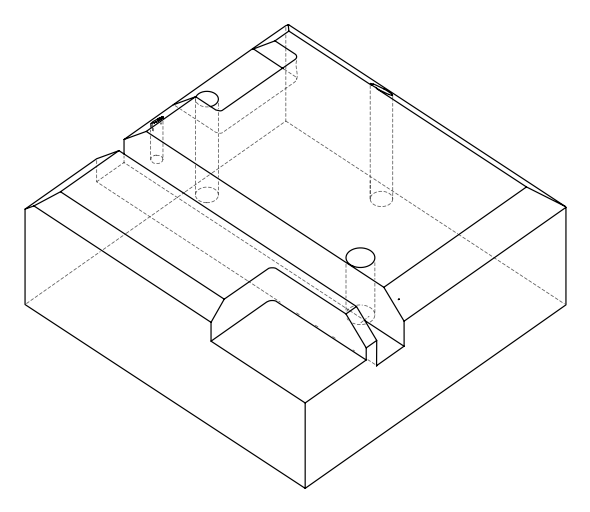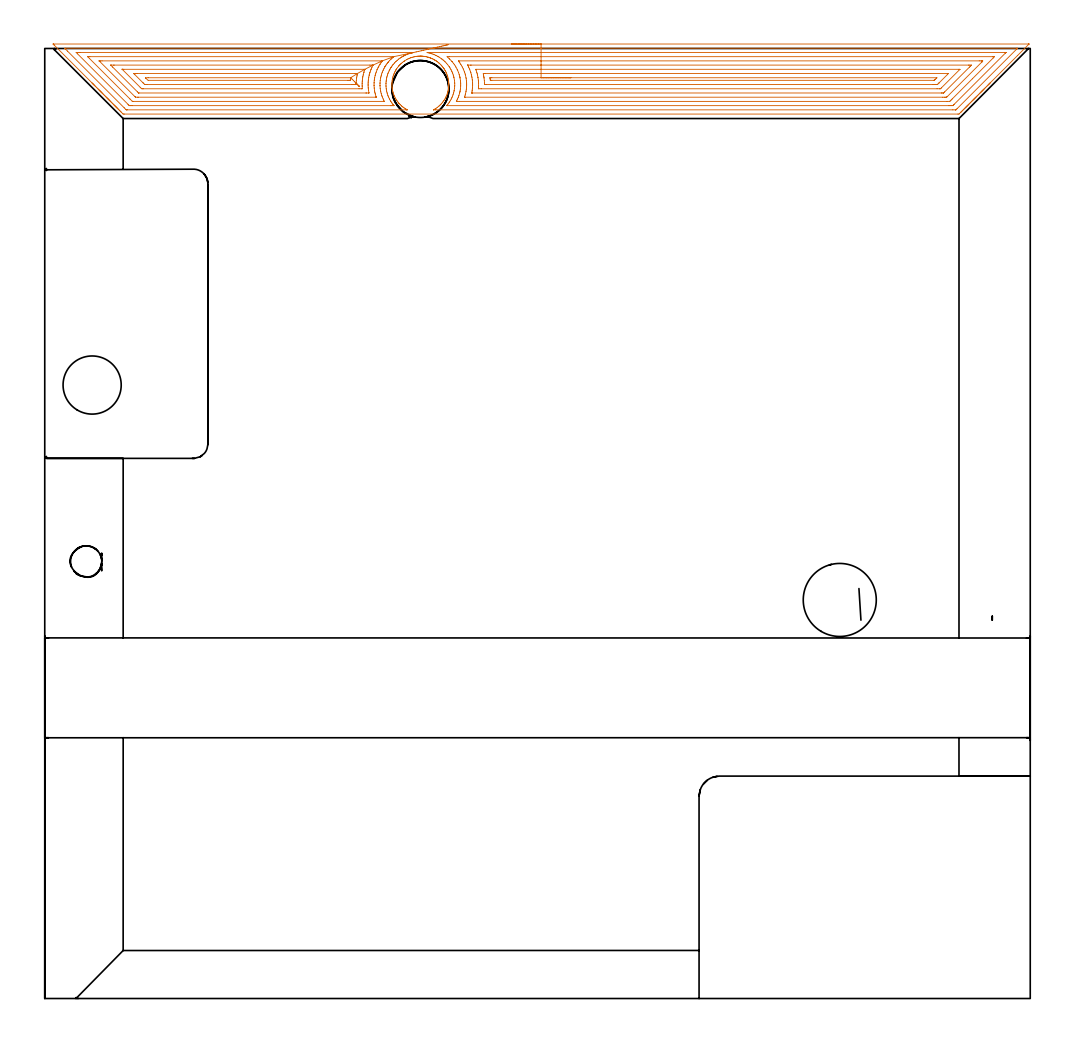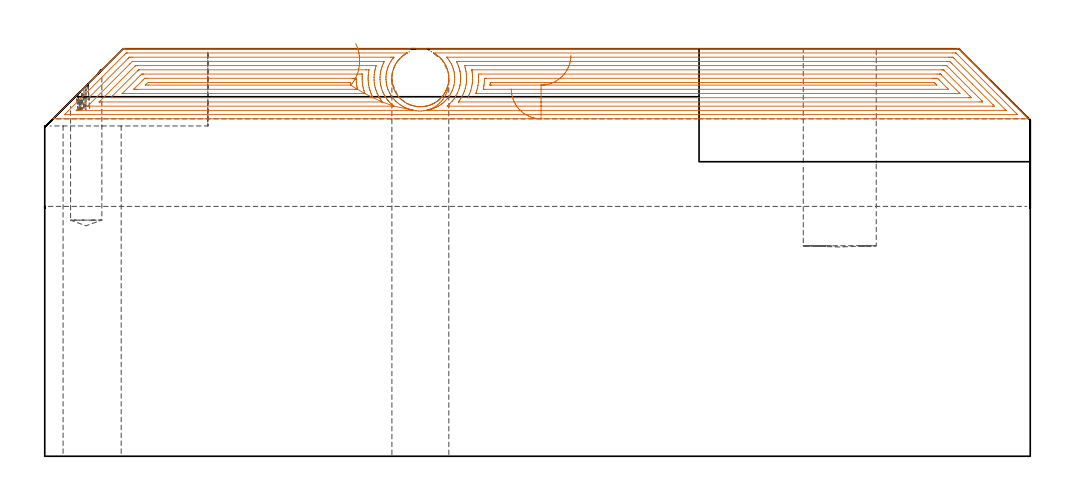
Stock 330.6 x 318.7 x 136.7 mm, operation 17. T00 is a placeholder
(PLAN: 20 operations, 12 tool changes, 141.2 min)
(1 INDEXABLE_INSERT_DRILL_BLIND_HOLE_FROM_SOLID | STEP1POCKET | NXT0302_020 | 0.28 min | 31190 mm3)
(2 SPOT_DRILL | STEP1HOLE | NXT0321_9005460120000 | 0.05 min | 222 mm3)
(3 SPOT_DRILL_1 | STEP1HOLE_1 | NXT0321_9005460120000 | 0.05 min | 3108 mm3)
(4 SPOT_DRILL_2 | STEP1POCKET_1 | NXT0321_9005460120000 | 0.03 min | 701 mm3)
(5 DRILL_BLIND_HOLE_INTO_CENTER | STEP1HOLE | NXT0301_076 | 0.07 min | 1095 mm3)
(6 GUN_DRILL_THROUGH_HOLE | STEP1HOLE | UGT0307_009 | 0.74 min | 14107 mm3)
(7 DRILL_TO_ENLARGE_THROUGH_HOLE | STEP1HOLE | UGT0301_258 | 0.58 min | 23703 mm3)
(8 DRILL_BLIND_HOLE_INTO_CENTER_1 | STEP1HOLE_1 | UGT0301_198 | 0.06 min | 398 mm3)
(9 GUN_DRILL_THROUGH_HOLE_1 | STEP1HOLE_1 | UGT0307_003 | 0.55 min | 3837 mm3)
(10 SPADE_DRILL_TO_ENLARGE_THROUGH_HOLE | STEP1HOLE_1 | UGT0306_010 | 0.48 min | 33441 mm3)
(11 DRILL_BLIND_HOLE_INTO_CENTER_2 | STEP1POCKET_1 | NXT0301_076 | 0.22 min | 4461 mm3)
(12 AREA_MILL | FG_CHAMFER_SURFACE | UGT0205_001 | 6.89 min | 33155 mm3)
(13 AREA_MILL_1 | FG_CHAMFER_SURFACE_1 | UGT0205_001 | 1.26 min | 8391 mm3)
(14 AREA_MILL_2 | FG_CHAMFER_SURFACE_2 | UGT0205_001 | 9.97 min | 26700 mm3)
(15 AREA_MILL_3 | FG_CHAMFER_SURFACE_3 | UGT0205_001 | 8.74 min | 57070 mm3)
(16 AREA_MILL_4 | FG_CHAMFER_SURFACE_4 | UGT0205_001 | 13.74 min | 58611 mm3)
(17 AREA_MILL_5 | FG_CHAMFER_SURFACE_5 | UGT0205_001 | 21.66 min | 79391 mm3)
(18 MILL_CORNER_NOTCH_RECTANGULAR | CORNER_NOTCH_RECTANGULAR | NXT0201_011 | Follow Part, ap 3, ae 75% | 31.05 min | 310440 mm3)
(19 MILL_SLOT | SLOT_PARTIAL_RECTANGULAR | NXT0201_009 | Follow Part, ap 2, ae 75% | 33.45 min | 108676 mm3)
(20 MILL_RECTANGULAR_SLOT | SLOT_RECTANGULAR | UGT0201_004 | Follow Part, ap 8, ae 75% | 11.26 min | 573673 mm3)
(TOOL NXT0302_020 | Index. Insert Drill 24.5mm [880-D2450L25-03] | D24.5 PA176 FL74 Z2)
(TOOL NXT0321_9005460120000 | NC Spot Drill, 142deg, 12mm, Carbide, Uncoated | D12 PA142 FL30 Z2)
(TOOL NXT0301_076 | Carbide Drill 10.5mm [860.1-1050-032A1-MM 2214] | D10.5 PA140 FL55 Z2)
(TOOL UGT0307_009 | Gun Drill 12 mm | D12 PA130 FL24 Z1)
(TOOL UGT0301_258 | Twist Drill 19.1 mm | D19.1 PA118 FL140 Z2)
(TOOL UGT0301_198 | Twist Drill 7.9 mm | D7.9 PA118 FL73 Z2)
(TOOL UGT0307_003 | Gun Drill 7 mm | D7 PA130 FL24 Z1)
(TOOL UGT0306_010 | Spade Drill 19.5mm | D19.5 PA132 FL10 Z2)
(TOOL UGT0205_001 | Chamfer Mill 20 x 3 x 45 deg. | D20 FL50 Z2)
(TOOL NXT0201_011 | ENDMILL 12mm [2P460-1200-NA 1630] | D12 FL38 Z6)
(TOOL NXT0201_009 | ENDMILL 8mm [2P460-0800-NA 1630] | D8 FL26 Z6)
(TOOL UGT0201_004 | End Mill 32 mm | D32 FL53 Z6)
(OP 17 AREA_MILL_5)
G17 G21 G94 G90
T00 M6
G54
G17 G0 G90 X156.5 Y320.2 S1061 M3
G43 Z146.7 H0
Z123.2
G94 G1 X156.538 Z122.328 F250.
X156.652 Z121.464
X156.841 Z120.612
X157.103 Z119.78
X157.437 Z118.974
X157.84 Z118.2
X158.308 Z117.464
X158.839 Z116.772
X159.429 Z116.129
X160.072 Z115.54
X160.764 Z115.009
X161.5 Z114.54
X162.274 Z114.137
X163.08 Z113.803
X163.912 Z113.541
X164.763 Z113.352
X165.628 Z113.238
X166.5 Z113.2
X330.081
X330.174 Y320.194 Z113.204
X330.181 Y320.193 Z113.205
X330.174 Y320.173 Z113.225
X326.358 Y316.357 Z117.042
X317.113 Y307.112 Z126.285
X317.068 Y307.068 Z126.331
X316.859 Y306.859 Z126.54
X316.816 Y306.815 Z126.583
X316.771 Y306.77 Z126.629
X316.563 Y306.562 Z126.837
X316.519 Y306.517 Z126.88
X316.473 Y306.472 Z126.927
X316.266 Y306.265 Z127.134
X316.221 Y306.22 Z127.177
X316.175 Y306.174 Z127.225
X315.969 Y305.968 Z127.431
X315.924 Y305.923 Z127.475
X315.877 Y305.877 Z127.522
X315.672 Y305.672 Z127.727
X315.627 Y305.625 Z127.772
X315.579 Y305.579 Z127.82
X315.375 Y305.375 Z128.024
X315.329 Y305.328 Z128.069
X315.281 Y305.281 Z128.118
X315.078 Y305.078 Z128.321
X315.032 Y305.031 Z128.367
X314.983 Y304.983 Z128.416
X314.782 Y304.781 Z128.618
X314.735 Y304.733 Z128.664
X314.686 Y304.685 Z128.714
X314.485 Y304.484 Z128.915
X314.437 Y304.436 Z128.961
X314.388 Y304.387 Z129.012
X314.188 Y304.187 Z129.211
X314.14 Y304.139 Z129.258
X314.09 Y304.089 Z129.31
X313.891 Y303.891 Z129.508
X313.843 Y303.841 Z129.556
X313.792 Y303.792 Z129.607
X313.594 Y303.594 Z129.805
X313.545 Y303.544 Z129.853
X313.494 Y303.494 Z129.905
X313.297 Y303.297 Z130.102
X313.248 Y303.246 Z130.15
X313.196 Y303.196 Z130.203
X313.001 Y303. Z130.399
X312.951 Y302.949 Z130.448
X312.898 Y302.898 Z130.501
X312.704 Y302.703 Z130.696
X312.653 Y302.652 Z130.745
X312.601 Y302.6 Z130.799
X312.407 Y302.406 Z130.992
X312.356 Y302.354 Z131.042
X312.303 Y302.302 Z131.097
X312.11 Y302.11 Z131.289
X312.059 Y302.057 Z131.34
X312.005 Y302.004 Z131.395
X311.813 Y301.813 Z131.586
X311.761 Y301.76 Z131.637
X311.707 Y301.707 Z131.692
X311.516 Y301.516 Z131.883
X311.464 Y301.462 Z131.934
X311.409 Y301.409 Z131.99
X311.22 Y301.219 Z132.18
X311.167 Y301.165 Z132.232
X311.111 Y301.111 Z132.288
X310.923 Y300.922 Z132.477
X310.869 Y300.868 Z132.529
X310.813 Y300.813 Z132.586
X310.626 Y300.625 Z132.773
X310.572 Y300.57 Z132.826
X310.516 Y300.515 Z132.884
X310.329 Y300.329 Z133.07
X310.274 Y300.273 Z133.124
X310.218 Y300.217 Z133.182
X310.032 Y300.032 Z133.367
X309.977 Y299.976 Z133.421
X309.92 Y299.919 Z133.48
X309.735 Y299.735 Z133.664
X309.68 Y299.678 Z133.718
X309.622 Y299.621 Z133.777
X309.439 Y299.438 Z133.961
X309.382 Y299.381 Z134.016
X309.324 Y299.324 Z134.075
X309.142 Y299.141 Z134.258
X309.085 Y299.084 Z134.313
X309.026 Y299.026 Z134.373
X308.845 Y298.845 Z134.554
X308.788 Y298.786 Z134.61
X308.728 Y298.728 Z134.671
X308.548 Y298.548 Z134.851
X308.49 Y298.489 Z134.908
X308.431 Y298.43 Z134.969
X308.251 Y298.251 Z135.148
X308.193 Y298.192 Z135.205
X308.133 Y298.132 Z135.267
X307.954 Y297.954 Z135.445
X307.896 Y297.894 Z135.502
X307.835 Y297.834 Z135.565
X307.658 Y297.657 Z135.742
X307.598 Y297.597 Z135.8
X307.537 Y297.536 Z135.863
X307.361 Y297.36 Z136.039
X307.301 Y297.3 Z136.097
X306.831 Y296.831 Z136.566
X306.703 Y296.705 Z136.691
X306.346 Y296.7 Z136.7
X26.654
X26.297 Y296.705 Z136.691
X26.169 Y296.83 Z136.567
X25.699 Y297.3 Z136.097
X25.639 Y297.36 Z136.039
X25.463 Y297.537 Z135.862
X25.402 Y297.597 Z135.8
X25.343 Y297.657 Z135.742
X25.165 Y297.835 Z135.564
X25.104 Y297.894 Z135.502
X25.046 Y297.954 Z135.445
X24.867 Y298.132 Z135.266
X24.807 Y298.192 Z135.205
X24.749 Y298.251 Z135.148
X24.569 Y298.43 Z134.969
X24.509 Y298.489 Z134.908
X24.452 Y298.547 Z134.852
X24.271 Y298.728 Z134.671
X24.212 Y298.786 Z134.61
X24.155 Y298.844 Z134.555
X23.973 Y299.026 Z134.373
X23.915 Y299.084 Z134.313
X23.858 Y299.141 Z134.258
X23.676 Y299.324 Z134.075
X23.617 Y299.381 Z134.016
X23.562 Y299.438 Z133.961
X23.378 Y299.622 Z133.777
X23.32 Y299.678 Z133.718
X23.265 Y299.735 Z133.664
X23.08 Y299.92 Z133.479
X23.023 Y299.976 Z133.421
X22.968 Y300.032 Z133.367
X22.782 Y300.217 Z133.181
X22.725 Y300.273 Z133.124
X22.671 Y300.328 Z133.071
X22.484 Y300.515 Z132.884
X22.428 Y300.57 Z132.826
X22.374 Y300.625 Z132.774
X22.186 Y300.813 Z132.586
X22.131 Y300.868 Z132.529
X22.077 Y300.922 Z132.477
X21.888 Y301.111 Z132.288
X21.833 Y301.165 Z132.232
X21.781 Y301.219 Z132.18
X21.591 Y301.409 Z131.99
X21.536 Y301.462 Z131.934
X21.484 Y301.516 Z131.883
X21.293 Y301.707 Z131.692
X21.239 Y301.76 Z131.637
X21.187 Y301.813 Z131.586
X20.995 Y302.005 Z131.394
X20.941 Y302.057 Z131.34
X20.89 Y302.109 Z131.29
X20.697 Y302.303 Z131.096
X20.644 Y302.354 Z131.042
X20.593 Y302.406 Z130.993
X20.399 Y302.6 Z130.799
X20.347 Y302.652 Z130.745
X20.296 Y302.703 Z130.696
X20.101 Y302.898 Z130.501
X20.049 Y302.949 Z130.448
X20. Y303. Z130.399
X19.803 Y303.196 Z130.203
X19.752 Y303.246 Z130.15
X19.703 Y303.297 Z130.102
X19.506 Y303.494 Z129.905
X19.455 Y303.544 Z129.853
X19.406 Y303.594 Z129.805
X19.208 Y303.792 Z129.607
X19.157 Y303.841 Z129.556
X19.109 Y303.89 Z129.509
X18.91 Y304.09 Z129.309
X18.86 Y304.139 Z129.258
X18.812 Y304.187 Z129.212
X18.612 Y304.388 Z129.011
X18.563 Y304.436 Z128.961
X18.515 Y304.484 Z128.915
X18.314 Y304.685 Z128.714
X18.265 Y304.733 Z128.664
X18.219 Y304.781 Z128.618
X18.016 Y304.983 Z128.416
X17.968 Y305.031 Z128.367
X17.922 Y305.078 Z128.321
X17.718 Y305.281 Z128.118
X17.671 Y305.328 Z128.069
X17.625 Y305.375 Z128.024
X17.421 Y305.579 Z127.82
X17.373 Y305.625 Z127.772
X17.328 Y305.671 Z127.728
X17.123 Y305.877 Z127.522
X17.076 Y305.923 Z127.475
X17.031 Y305.968 Z127.431
X16.825 Y306.175 Z127.224
X16.779 Y306.22 Z127.177
X16.734 Y306.265 Z127.134
X16.527 Y306.473 Z126.926
X16.481 Y306.517 Z126.88
X16.438 Y306.562 Z126.837
X16.229 Y306.77 Z126.629
X16.184 Y306.815 Z126.583
X16.141 Y306.859 Z126.54
X15.931 Y307.068 Z126.331
X15.887 Y307.112 Z126.285
X3.123 Y319.876 Z113.523
X2.952 Y320.046 Z113.351
X2.825 Y320.178 Z113.22
X2.817 Y320.194 Z113.203
X2.825 Y320.199 Z113.199
X166.5 Y320.2 Z113.2
Y318.786 Z114.614
X326.004 Y318.785 Z114.615
X326.082 Y318.784 Z114.616
X326.236 Y318.781 Z114.619
X326.317 Y318.778 Z114.622
X326.296 Y318.753 Z114.647
X326.256 Y318.708 Z114.692
X326.131 Y318.582 Z114.818
X326.004 Y318.454 Z114.946
X306.043 Y298.494 Z134.906
X305.736 Y298.192 Z135.208
X305.677 Y298.139 Z135.261
X305.654 Y298.121 Z135.279
X305.607 Y298.118 Z135.282
X305.528 Y298.115 Z135.285
X305.452
X304.636 Y298.114 Z135.286
X131.203
X130.385 Y298.116 Z135.284
X130.382 Y298.118 Z135.282
X130.381 Y298.121 Z135.279
X130.705 Y298.296 Z135.104
X131.073 Y298.512 Z134.888
X131.224 Y298.609 Z134.791
X131.675 Y298.931 Z134.469
X132.117 Y299.27 Z134.13
X132.268 Y299.4 Z134.
X132.646 Y299.753 Z133.647
X133.01 Y300.119 Z133.281
X133.161 Y300.288 Z133.112
X133.518 Y300.727 Z132.673
X133.857 Y301.176 Z132.224
X133.903 Y301.24 Z132.16
X134.159 Y301.649 Z131.751
X134.397 Y302.065 Z131.335
X134.605 Y302.472 Z130.928
X134.796 Y302.885 Z130.515
X134.823 Y302.953 Z130.447
X134.988 Y303.395 Z130.005
X135.135 Y303.841 Z129.559
X135.257 Y304.284 Z129.116
X135.357 Y304.729 Z128.671
X135.435 Y305.173 Z128.227
X135.492 Y305.618 Z127.782
X135.528 Y306.061 Z127.339
X135.543 Y306.506 Z126.894
X135.537 Y306.95 Z126.45
X135.51 Y307.394 Z126.006
X135.463 Y307.839 Z125.561
X135.394 Y308.282 Z125.118
X135.304 Y308.728 Z124.672
X135.192 Y309.171 Z124.229
X135.055 Y309.617 Z123.783
X134.897 Y310.059 Z123.341
X134.796 Y310.315 Z123.085
X134.651 Y310.632 Z122.767
X134.53 Y310.879 Z122.521
X134.496 Y310.947 Z122.452
X134.397 Y311.126 Z122.272
X134.249 Y311.395 Z122.004
X134.051 Y311.723 Z121.676
X133.983 Y311.835 Z121.564
X133.903 Y311.959 Z121.44
X133.619 Y312.345 Z121.053
X133.437 Y312.575 Z120.823
X133.32 Y312.722 Z120.674
X133.155 Y312.91 Z120.484
X133.01 Y313.079 Z120.319
X132.749 Y313.35 Z120.05
X132.477 Y313.611 Z119.787
X132.259 Y313.802 Z119.595
X132.117 Y313.928 Z119.471
X131.743 Y314.221 Z119.178
X131.36 Y314.5 Z118.899
X131.224 Y314.59 Z118.808
X130.867 Y314.806 Z118.593
X130.781 Y314.858 Z118.541
X130.502 Y315.012 Z118.387
X130.331 Y315.106 Z118.292
X130.032 Y315.252 Z118.146
X129.863 Y315.327 Z118.07
X129.73 Y315.387 Z118.01
X129.438 Y315.502 Z117.893
X129.416 Y315.509 Z117.886
X129.188 Y315.589 Z117.805
X128.993 Y315.657 Z117.736
X128.969 Y315.664 Z117.728
X128.748 Y315.735 Z117.665
X128.544 Y315.797 Z117.602
X128.523 Y315.802 Z117.597
X128.099 Y315.908 Z117.491
X127.651 Y315.997 Z117.398
X127.205 Y316.066 Z117.333
X126.758 Y316.11 Z117.283
X126.735 Y316.111 Z117.281
X126.312 Y316.138 Z117.259
X126.229 Y316.139 Z117.258
X126.195 Y316.138 Z117.257
X126.083 Y316.139 Z117.253
X125.842 Y316.141 Z117.255
X125.582 Y316.13 Z117.262
X125.418 Y316.125 Z117.272
X124.972 Y316.088 Z117.311
X124.958 Y316.086 Z117.312
X124.525 Y316.029 Z117.37
X124.079 Y315.948 Z117.449
X124.01 Y315.932 Z117.465
X123.631 Y315.844 Z117.552
X123.186 Y315.719 Z117.678
X122.714 Y315.558 Z117.84
X122.293 Y315.397 Z117.999
X121.832 Y315.182 Z118.216
X121.4 Y314.957 Z118.44
X120.641 Y314.5 Z118.9
X120.507 Y314.409 Z118.99
X120.034 Y314.042 Z119.354
X119.923 Y313.951 Z119.445
X119.614 Y313.696 Z119.703
X119.587 Y313.672 Z119.728
X119.52 Y313.612 Z119.788
X119.201 Y313.29 Z120.11
X119.113 Y313.201 Z120.198
X118.845 Y312.91 Z120.486
X118.721 Y312.777 Z120.622
X118.693 Y312.744 Z120.655
X118.675 Y312.723 Z120.676
X118.337 Y312.285 Z121.114
X118.019 Y311.835 Z121.564
X117.827 Y311.537 Z121.861
X117.8 Y311.486 Z121.913
X117.507 Y310.947 Z122.452
X117.378 Y310.68 Z122.718
X117.294 Y310.505 Z122.894
X117.231 Y310.356 Z123.044
X117.106 Y310.059 Z123.341
X116.934 Y309.601 Z123.799
X116.808 Y309.171 Z124.229
X116.696 Y308.728 Z124.672
X116.606 Y308.282 Z125.118
X116.537 Y307.839 Z125.561
X116.49 Y307.394 Z126.006
X116.463 Y306.95 Z126.45
X116.457 Y306.506 Z126.894
X116.472 Y306.061 Z127.339
X116.508 Y305.618 Z127.782
X116.565 Y305.173 Z128.227
X116.643 Y304.729 Z128.671
X116.743 Y304.284 Z129.116
X116.862 Y303.841 Z129.559
X116.934 Y303.599 Z129.801
X117.185 Y302.953 Z130.447
X117.381 Y302.506 Z130.894
X117.603 Y302.065 Z131.335
X117.828 Y301.662 Z131.738
X118.149 Y301.176 Z132.224
X118.426 Y300.795 Z132.605
X118.721 Y300.423 Z132.977
X118.838 Y300.288 Z133.112
X119.218 Y299.889 Z133.511
X119.614 Y299.504 Z133.896
X119.731 Y299.4 Z134.
X120.113 Y299.089 Z134.311
X120.507 Y298.793 Z134.607
X120.928 Y298.512 Z134.888
X121.161 Y298.371 Z135.029
X121.4 Y298.236 Z135.164
X121.484 Y298.192 Z135.208
X121.612 Y298.12 Z135.28
X121.571 Y298.116 Z135.284
X121.451 Y298.115 Z135.285
X121.374 Y298.114 Z135.286
X27.625 Y298.115 Z135.285
X27.548 Y298.116 Z135.284
X27.471 Y298.119 Z135.281
X27.336 Y298.126 Z135.274
X27.267 Y298.192 Z135.208
X26.654 Y298.796 Z134.604
X7.633 Y317.816 Z115.584
X6.995 Y318.458 Z114.942
X6.752 Y318.708 Z114.692
X6.701 Y318.779 Z114.621
X6.84 Y318.783 Z114.617
X6.918 Y318.785 Z114.615
X166.5 Y318.786 Z114.614
Y317.372 Z116.028
X321.982 Y317.371 Z116.029
X322.175
X322.43 Y317.367 Z116.033
X322.445 Y317.365 Z116.035
X322.452 Y317.362 Z116.038
X322.448 Y317.352 Z116.048
X322.443 Y317.344 Z116.056
X322.43 Y317.329 Z116.071
X322.227 Y317.126 Z116.274
X305.076 Y299.976 Z133.424
X304.816 Y299.718 Z133.682
X304.727 Y299.633 Z133.767
X304.655 Y299.566 Z133.834
X304.61 Y299.535 Z133.865
X304.558 Y299.534 Z133.866
X304.111 Y299.53 Z133.87
X303.665 Y299.529 Z133.871
X303.219 Y299.528 Z133.872
X135.013 Y299.529 Z133.871
X134.956 Y299.53 Z133.87
X134.897 Y299.533 Z133.867
X134.866 Y299.535 Z133.865
X134.881 Y299.556 Z133.844
X135.019 Y299.735 Z133.665
X135.208 Y299.976 Z133.424
X135.409 Y300.237 Z133.163
X135.671 Y300.586 Z132.814
X135.783 Y300.756 Z132.644
X135.852 Y300.868 Z132.532
X136.116 Y301.316 Z132.084
X136.361 Y301.76 Z131.64
X136.431 Y301.893 Z131.507
X136.565 Y302.164 Z131.236
X136.713 Y302.504 Z130.896
X136.771 Y302.652 Z130.748
X136.953 Y303.157 Z130.243
X137.08 Y303.544 Z129.856
X137.162 Y303.84 Z129.56
X137.31 Y304.436 Z128.964
X137.336 Y304.558 Z128.842
X137.458 Y305.29 Z128.11
X137.463 Y305.324 Z128.076
X137.528 Y306.15 Z127.25
X137.53 Y306.22 Z127.18
Y307.04 Z126.36
X137.526 Y307.112 Z126.288
X137.458 Y307.933 Z125.467
X137.449 Y308.004 Z125.396
X137.447 Y308.015 Z125.385
X137.28 Y308.896 Z124.504
X137.23 Y309.124 Z124.276
X137.038 Y309.788 Z123.612
X136.827 Y310.418 Z122.982
X136.718 Y310.68 Z122.72
X136.565 Y311.035 Z122.365
X136.287 Y311.572 Z121.828
X135.937 Y312.199 Z121.201
X135.768 Y312.464 Z120.936
X135.671 Y312.611 Z120.789
X135.1 Y313.356 Z120.044
X134.778 Y313.735 Z119.665
X134.285 Y314.248 Z119.152
X133.884 Y314.62 Z118.78
X133.604 Y314.864 Z118.536
X133.256 Y315.14 Z118.26
X133.105 Y315.254 Z118.146
X132.991 Y315.337 Z118.063
X132.377 Y315.753 Z117.647
X132.097 Y315.919 Z117.481
X131.897 Y316.032 Z117.368
X131.445 Y316.273 Z117.127
X131.203 Y316.391 Z117.009
X130.558 Y316.677 Z116.723
X130.31 Y316.77 Z116.63
X129.877 Y316.924 Z116.476
X129.416 Y317.066 Z116.334
X129.216 Y317.124 Z116.276
X128.673 Y317.258 Z116.142
X128.523 Y317.294 Z116.106
X128.251 Y317.356 Z116.044
X128.451 Y317.367 Z116.033
X128.523 Y317.369 Z116.031
X128.968 Y317.371 Z116.029
X129.158 Y317.372 Z116.028
X166.5
Y315.957 Z117.443
X317.962
X318.039 Y315.956 Z117.444
X318.583 Y315.944 Z117.456
X318.321 Y315.674 Z117.726
X318.169 Y315.519 Z117.881
X311.187 Y308.535 Z124.865
X304.411 Y301.76 Z131.64
X304.037 Y301.388 Z132.012
X303.665 Y301.021 Z132.379
X303.584 Y300.949 Z132.451
X302.771 Y300.943 Z132.457
X302.696
X139.052
X138.352 Y300.944 Z132.456
X138.275 Y300.945 Z132.455
X138.081 Y300.951 Z132.449
X138.097 Y300.987 Z132.413
X138.141 Y301.078 Z132.322
X138.352 Y301.487 Z131.913
X138.44 Y301.672 Z131.728
X138.479 Y301.76 Z131.64
X138.706 Y302.299 Z131.101
X138.835 Y302.652 Z130.748
X138.94 Y302.957 Z130.443
X139.122 Y303.544 Z129.856
X139.15 Y303.64 Z129.76
X139.246 Y304.024 Z129.376
X139.32 Y304.362 Z129.038
X139.333 Y304.436 Z128.964
X139.439 Y305.135 Z128.265
X139.459 Y305.328 Z128.072
X139.511 Y305.955 Z127.445
X139.524 Y306.22 Z127.18
X139.528 Y306.83 Z126.57
X139.521 Y307.112 Z126.288
X139.471 Y307.779 Z125.621
X139.446 Y308.004 Z125.396
X139.318 Y308.824 Z124.576
X139.304 Y308.896 Z124.504
X139.246 Y309.197 Z124.203
X139.084 Y309.788 Z123.612
X139.02 Y310.013 Z123.387
X138.789 Y310.68 Z122.72
X138.483 Y311.442 Z121.958
X138.419 Y311.572 Z121.828
X138.352 Y311.707 Z121.693
X137.934 Y312.464 Z120.936
X137.758 Y312.769 Z120.631
X137.458 Y313.248 Z120.152
X137.38 Y313.356 Z120.044
X137.141 Y313.673 Z119.727
X136.677 Y314.248 Z119.152
X136.565 Y314.381 Z119.019
X135.838 Y315.14 Z118.26
X135.671 Y315.301 Z118.099
X134.966 Y315.95 Z117.45
X135.671 Y315.957 Z117.443
X135.747
X166.5
Y314.543 Z118.857
X313.494
X314.094 Y314.542 Z118.858
X314.388 Y314.539 Z118.861
X314.666 Y314.536 Z118.864
X314.443 Y314.248 Z119.152
X314.418 Y314.218 Z119.182
X314.388 Y314.186 Z119.214
X302.771 Y302.57 Z130.83
X302.601 Y302.412 Z130.988
X302.542 Y302.364 Z131.036
X302.472 Y302.362 Z131.038
X302.172 Y302.358 Z131.042
X301.878 Y302.357 Z131.043
X301.279
X141.033
X140.934 Y302.359 Z131.041
X140.856 Y302.361 Z131.039
X140.815 Y302.363 Z131.037
X141.033 Y303.081 Z130.319
X141.132 Y303.445 Z129.955
X141.155 Y303.544 Z129.856
X141.296 Y304.173 Z129.227
X141.341 Y304.436 Z128.964
X141.418 Y304.943 Z128.457
X141.46 Y305.328 Z128.072
X141.498 Y305.755 Z127.645
X141.524 Y306.22 Z127.18
X141.528 Y306.617 Z126.783
X141.521 Y307.112 Z126.288
X141.493 Y307.544 Z125.856
X141.45 Y308.004 Z125.396
X141.372 Y308.557 Z124.843
X141.311 Y308.896 Z124.504
X141.153 Y309.668 Z123.732
X141.122 Y309.788 Z123.612
X141.033 Y310.119 Z123.281
X140.85 Y310.68 Z122.72
X140.759 Y310.953 Z122.447
X140.505 Y311.572 Z121.828
X140.395 Y311.835 Z121.565
X140.139 Y312.363 Z121.037
X140.084 Y312.464 Z120.936
X139.784 Y313.001 Z120.399
X139.577 Y313.356 Z120.044
X139.246 Y313.875 Z119.525
X138.971 Y314.248 Z119.152
X138.807 Y314.47 Z118.93
X138.772 Y314.521 Z118.879
X138.763 Y314.537 Z118.863
X138.774 Y314.538 Z118.862
X138.852 Y314.541 Z118.859
X138.951 Y314.543 Z118.857
X166.5
Y313.129 Z120.271
X309.92
X310.148 Y313.128 Z120.272
X310.697 Y313.123 Z120.277
X310.813 Y313.122 Z120.278
X310.823 Y313.082 Z120.318
X310.813 Y313.066 Z120.334
X310.514 Y312.763 Z120.637
X310.217 Y312.464 Z120.936
X301.878 Y304.125 Z129.275
X301.585 Y303.836 Z129.564
X301.542 Y303.797 Z129.603
X301.519 Y303.779 Z129.621
X301.483 Y303.777 Z129.623
X301.317 Y303.774 Z129.626
X300.984 Y303.772 Z129.628
X300.756 Y303.771 Z129.629
X143.485
X143.349 Y303.773 Z129.627
X143.282 Y303.776 Z129.624
X143.255 Y303.778 Z129.622
X143.253 Y303.789 Z129.611
X143.283 Y303.974 Z129.426
X143.356 Y304.436 Z128.964
X143.401 Y304.747 Z128.653
X143.466 Y305.328 Z128.072
X143.487 Y305.554 Z127.846
X143.524 Y306.22 Z127.18
X143.53 Y306.404 Z126.996
X143.521 Y307.112 Z126.288
X143.514 Y307.311 Z126.089
X143.453 Y308.004 Z125.396
X143.422 Y308.295 Z125.105
X143.325 Y308.896 Z124.504
X143.237 Y309.371 Z124.029
X143.143 Y309.788 Z123.612
X142.942 Y310.558 Z122.842
X142.904 Y310.68 Z122.72
X142.82 Y310.945 Z122.455
X142.583 Y311.572 Z121.828
X142.436 Y311.956 Z121.444
X142.202 Y312.464 Z120.936
X141.926 Y313.019 Z120.381
X141.892 Y313.086 Z120.314
X141.886 Y313.103 Z120.297
X141.883 Y313.118 Z120.282
X141.888 Y313.122 Z120.278
X141.926 Y313.124 Z120.276
X142.156 Y313.127 Z120.273
X142.82 Y313.129 Z120.271
X143.048
X166.5
Y311.715 Z121.685
X306.488 Y311.714 Z121.686
X306.774 Y311.711 Z121.689
X306.963 Y311.708 Z121.692
X306.998 Y311.705 Z121.695
X306.99 Y311.694 Z121.706
X306.961 Y311.661 Z121.739
X306.874 Y311.572 Z121.828
X300.806 Y305.505 Z127.895
X300.625 Y305.328 Z128.072
X300.515 Y305.225 Z128.175
X300.467 Y305.192 Z128.208
X300.376 Y305.189 Z128.211
X300.232 Y305.186 Z128.214
X300.09
X299.34 Y305.185 Z128.215
X146.394 Y305.186 Z128.214
X145.639 Y305.19 Z128.21
X145.501 Y305.192 Z128.208
X145.482 Y305.328 Z128.072
X145.481 Y305.348 Z128.052
X145.501 Y305.658 Z127.742
X145.532 Y306.189 Z127.211
Y306.22 Z127.18
X145.53 Y307.082 Z126.318
X145.529 Y307.112 Z126.288
X145.501 Y307.576 Z125.824
X145.466 Y308.004 Z125.396
X145.462 Y308.042 Z125.358
X145.342 Y308.896 Z124.504
X145.313 Y309.083 Z124.317
X145.166 Y309.788 Z123.612
X145.067 Y310.221 Z123.179
X144.937 Y310.68 Z122.72
X144.686 Y311.493 Z121.907
X144.658 Y311.572 Z121.828
X144.607 Y311.714 Z121.686
X166.5 Y311.715 Z121.685
Y310.3 Z123.1
X303.152
X303.148 Y310.295 Z123.105
X302.771 Y309.918 Z123.482
X300.028 Y307.174 Z126.226
X299.965 Y307.112 Z126.288
X299.577 Y306.732 Z126.668
X299.448 Y306.607 Z126.793
X299.197 Y306.604 Z126.796
X298.815 Y306.601 Z126.799
X298.303 Y306.6 Z126.8
X297.923
X148.181
X147.799 Y306.601 Z126.799
X147.568 Y306.605 Z126.795
X147.548 Y306.606 Z126.794
X147.542 Y306.632 Z126.768
X147.537 Y306.71 Z126.69
X147.531 Y306.869 Z126.531
X147.523 Y307.112 Z126.288
X147.513 Y307.337 Z126.063
X147.46 Y308.004 Z125.396
X147.365 Y308.819 Z124.581
X147.354 Y308.896 Z124.504
X147.288 Y309.327 Z124.073
X147.196 Y309.788 Z123.612
X147.173 Y309.903 Z123.497
X147.137 Y310.108 Z123.292
X147.107 Y310.294 Z123.106
X147.16 Y310.296 Z123.104
X147.288 Y310.298 Z123.102
X147.669 Y310.3 Z123.1
X166.5
Y308.886 Z124.514
X299.172
X299.197 Y308.885 Z124.515
X299.209 Y308.884 Z124.516
X299.256 Y308.864 Z124.536
X299.245 Y308.848 Z124.553
X299.22 Y308.817 Z124.583
X299.197 Y308.793 Z124.607
X298.802 Y308.398 Z125.002
X298.67 Y308.267 Z125.133
X298.577 Y308.176 Z125.224
X298.481 Y308.086 Z125.314
X298.407 Y308.021 Z125.379
X298.303 Y308.014 Z125.386
X298.293
X149.959
X149.528 Y308.019 Z125.381
X149.483 Y308.021 Z125.379
X149.473 Y308.065 Z125.335
X149.463 Y308.126 Z125.274
X149.455 Y308.182 Z125.218
X149.407 Y308.565 Z124.835
X149.387 Y308.742 Z124.658
X149.379 Y308.848 Z124.552
X149.378 Y308.879 Z124.521
X149.423 Y308.882 Z124.518
X149.532 Y308.884 Z124.516
X149.969 Y308.886 Z124.514
X166.5
X167.371 Z124.552
X168.236 Z124.666
X169.088 Z124.854
X169.92 Z125.117
X170.726 Z125.451
X171.5 Z125.853
X172.236 Z126.322
X172.928 Z126.853
X173.571 Z127.443
X174.16 Z128.086
X174.691 Z128.778
X175.16 Z129.514
X175.563 Z130.288
X175.897 Z131.094
X176.159 Z131.926
X176.348 Z132.777
X176.462 Z133.642
X176.5 Z134.514
G0 Z146.7
X135.374 Y319.974
Z123.664
G1 X135.155 Y319.925 Z122.821
X134.866 Y319.86 Z122.001
X134.507 Y319.779 Z121.21
X134.083 Y319.684 Z120.453
X133.596 Y319.574 Z119.738
X133.05 Y319.451 Z119.068
X132.45 Y319.316 Z118.45
X131.799 Y319.169 Z117.888
X131.103 Y319.012 Z117.387
X130.366 Y318.846 Z116.949
X129.596 Y318.673 Z116.579
X128.796 Y318.493 Z116.279
X127.975 Y318.308 Z116.052
X127.137 Y318.119 Z115.899
X126.289 Y317.928 Z115.821
X125.438 Y317.736 Z115.819
X124.59 Y317.545 Z115.894
X123.752 Y317.356 Z116.044
X123.275 Y317.249 Z116.151
X123.161 Y317.222 Z116.178
X122.924 Y317.161 Z116.239
X122.61 Y317.074 Z116.326
X122.268 Y316.975 Z116.425
X122.229 Y316.963 Z116.437
X122.114 Y316.924 Z116.476
X121.571 Y316.727 Z116.673
X121.488 Y316.696 Z116.704
X121.374 Y316.648 Z116.752
X120.948 Y316.457 Z116.943
X120.48 Y316.23 Z117.17
X120.35 Y316.163 Z117.237
X120.11 Y316.032 Z117.368
X119.78 Y315.839 Z117.561
X119.706 Y315.794 Z117.606
X119.587 Y315.721 Z117.679
X119.232 Y315.495 Z117.905
X118.706 Y315.114 Z118.286
X118.693 Y315.103 Z118.297
X118.226 Y314.714 Z118.686
X117.8 Y314.337 Z119.063
X117.755 Y314.293 Z119.107
X117.711 Y314.248 Z119.152
X117.32 Y313.835 Z119.565
X116.906 Y313.382 Z120.018
X116.894 Y313.368 Z120.032
X116.886 Y313.356 Z120.044
X116.515 Y312.855 Z120.545
X116.236 Y312.464 Z120.936
X116.145 Y312.332 Z121.068
X116.012 Y312.125 Z121.275
X115.816 Y311.769 Z121.631
X115.713 Y311.572 Z121.828
X115.515 Y311.177 Z122.223
X115.286 Y310.68 Z122.72
X115.235 Y310.564 Z122.836
X115.119 Y310.275 Z123.125
X114.992 Y309.915 Z123.485
X114.953 Y309.788 Z123.612
X114.798 Y309.217 Z124.183
X114.72 Y308.896 Z124.504
X114.636 Y308.486 Z124.914
X114.561 Y308.004 Z125.396
X114.526 Y307.704 Z125.696
X114.481 Y307.112 Z126.288
X114.47 Y306.868 Z126.532
X114.476 Y306.22 Z127.18
X114.485 Y305.96 Z127.44
X114.547 Y305.328 Z128.072
X114.595 Y304.959 Z128.441
X114.694 Y304.436 Z128.964
X114.835 Y303.827 Z129.573
X114.917 Y303.544 Z129.856
X115.119 Y302.937 Z130.463
X115.231 Y302.652 Z130.748
X115.308 Y302.463 Z130.937
X115.644 Y301.76 Z131.64
X116.012 Y301.08 Z132.32
X116.15 Y300.868 Z132.532
X116.424 Y300.457 Z132.943
X116.788 Y299.976 Z133.424
X116.906 Y299.822 Z133.578
X117.067 Y299.62 Z133.78
X117.122 Y299.548 Z133.852
X117.13 Y299.533 Z133.867
X117.125
X116.906 Y299.53 Z133.87
X116.46 Y299.529 Z133.871
X116.012 Y299.528 Z133.872
X29.335 Y299.529 Z133.871
X28.888 Y299.53 Z133.87
X28.441 Y299.534 Z133.866
X28.382 Y299.535 Z133.865
X28.32 Y299.592 Z133.808
X28.186 Y299.719 Z133.681
X27.925 Y299.976 Z133.424
X10.976 Y316.924 Z116.476
X10.57 Y317.335 Z116.065
X10.548 Y317.365 Z116.035
X10.57 Y317.366 Z116.034
X11.017 Y317.37 Z116.03
X11.463 Y317.371 Z116.029
X11.909 Y317.372 Z116.028
X123.161 Y317.371 Z116.029
X123.609 Y317.369 Z116.031
X123.645 Y317.367 Z116.033
X123.752 Y317.356 Z116.044
X117.073 Y315.95 Z117.45
X117.067 Y315.943 Z117.457
X117.029 Y315.909 Z117.491
X116.952 Y315.844 Z117.556
X116.906 Y315.805 Z117.595
X116.551 Y315.495 Z117.905
X116.158 Y315.14 Z118.26
X116.083 Y315.07 Z118.33
X116.012 Y314.998 Z118.402
X115.649 Y314.611 Z118.789
X115.318 Y314.248 Z119.152
X115.225 Y314.142 Z119.258
X115.119 Y314.015 Z119.385
X114.836 Y313.638 Z119.762
X114.63 Y313.356 Z120.044
X114.464 Y313.118 Z120.282
X114.225 Y312.764 Z120.636
X114.114 Y312.575 Z120.825
X114.053 Y312.464 Z120.936
X113.804 Y311.993 Z121.407
X113.593 Y311.572 Z121.828
X113.508 Y311.396 Z122.004
X113.332 Y311.005 Z122.395
X113.24 Y310.772 Z122.628
X113.206 Y310.68 Z122.72
X113.009 Y310.111 Z123.289
X112.917 Y309.788 Z123.612
X112.816 Y309.411 Z123.989
X112.698 Y308.896 Z124.504
X112.655 Y308.68 Z124.72
X112.55 Y308.004 Z125.396
X112.537 Y307.905 Z125.495
X112.472 Y307.112 Z126.288
X112.47 Y307.08 Z126.32
X112.468 Y306.22 Z127.18
Y306.19 Z127.21
X112.536 Y305.328 Z128.072
X112.547 Y305.22 Z128.18
X112.677 Y304.436 Z128.964
X112.731 Y304.143 Z129.257
X112.881 Y303.544 Z129.856
X113.07 Y302.913 Z130.487
X113.165 Y302.652 Z130.748
X113.332 Y302.205 Z131.195
X113.533 Y301.76 Z131.64
X113.702 Y301.39 Z132.01
X113.903 Y300.986 Z132.414
X113.92 Y300.947 Z132.453
X113.918 Y300.946 Z132.454
X113.894 Y300.944 Z132.456
X113.843 Y300.943 Z132.457
X113.741
X29.744
X29.54 Y300.945 Z132.455
X29.438 Y300.948 Z132.452
X29.417 Y300.949 Z132.451
X29.392 Y300.968 Z132.432
X29.335 Y301.017 Z132.383
X28.589 Y301.76 Z131.64
X28.441 Y301.907 Z131.493
X15.038 Y315.312 Z118.088
X14.463 Y315.898 Z117.502
X14.42 Y315.951 Z117.449
X14.494 Y315.953 Z117.447
X14.675 Y315.955 Z117.445
X15.038 Y315.957 Z117.443
X15.113
X116.76
X116.906 Y315.956 Z117.444
X116.984 Y315.955 Z117.445
X117.073 Y315.95 Z117.45
X113.222 Y314.537 Z118.863
X113.189 Y314.481 Z118.919
X113.153 Y314.426 Z118.974
X113.027 Y314.248 Z119.152
X112.784 Y313.903 Z119.497
X112.438 Y313.405 Z119.995
X112.419 Y313.375 Z120.025
X112.408 Y313.356 Z120.044
X112.099 Y312.802 Z120.598
X111.918 Y312.464 Z120.936
X111.792 Y312.217 Z121.183
X111.545 Y311.702 Z121.698
X111.505 Y311.612 Z121.788
X111.488 Y311.572 Z121.828
X111.253 Y310.972 Z122.428
X111.149 Y310.68 Z122.72
X111.025 Y310.307 Z123.093
X110.879 Y309.788 Z123.612
X110.831 Y309.608 Z123.792
X110.669 Y308.896 Z124.504
X110.666 Y308.881 Z124.519
X110.651 Y308.789 Z124.611
X110.553 Y308.102 Z125.298
X110.543 Y308.004 Z125.396
X110.485 Y307.277 Z126.123
X110.48 Y307.112 Z126.288
X110.471 Y306.399 Z127.001
X110.476 Y306.22 Z127.18
X110.523 Y305.456 Z127.944
X110.538 Y305.328 Z128.072
X110.651 Y304.456 Z128.944
X110.655 Y304.432 Z128.968
X110.755 Y303.944 Z129.456
X110.847 Y303.544 Z129.856
X110.909 Y303.286 Z130.114
X111.102 Y302.652 Z130.748
X111.183 Y302.382 Z131.018
X111.187 Y302.366 Z131.034
X111.174 Y302.364 Z131.036
X111.123 Y302.36 Z131.04
X111.045 Y302.358 Z131.042
X31.417 Y302.357 Z131.043
X31.122 Y302.358 Z131.042
X30.519 Y302.362 Z131.038
X30.455 Y302.364 Z131.036
X30.316 Y302.49 Z130.91
X30.229 Y302.571 Z130.829
X18.488 Y314.311 Z119.089
X18.367 Y314.435 Z118.965
X18.291 Y314.519 Z118.881
X18.276 Y314.539 Z118.861
Y314.54 Z118.86
X18.318 Y314.542 Z118.858
X18.612 Y314.543 Z118.857
X19.21
X113.037
X113.117 Y314.542 Z118.858
X113.162 Y314.54 Z118.86
X113.222 Y314.537 Z118.863
X110.109 Y313.117 Z120.283
X109.757 Y312.385 Z121.015
X109.513 Y311.817 Z121.583
X109.414 Y311.572 Z121.828
X109.262 Y311.174 Z122.226
X109.094 Y310.68 Z122.72
X109.038 Y310.506 Z122.894
X108.864 Y309.885 Z123.515
X108.845 Y309.807 Z123.593
X108.841 Y309.788 Z123.612
X108.691 Y309.069 Z124.331
X108.662 Y308.896 Z124.504
X108.575 Y308.293 Z125.107
X108.545 Y308.004 Z125.396
X108.499 Y307.476 Z125.924
X108.48 Y307.112 Z126.288
X108.473 Y306.611 Z126.789
X108.476 Y306.22 Z127.18
X108.506 Y305.685 Z127.715
X108.537 Y305.328 Z128.072
X108.612 Y304.687 Z128.713
X108.741 Y303.856 Z129.544
X108.747 Y303.8 Z129.6
X108.748 Y303.778 Z129.622
X108.73 Y303.776 Z129.624
X108.634 Y303.773 Z129.627
X107.97 Y303.771 Z129.629
X107.743
X31.622 Y303.772 Z129.628
X31.538 Y303.773 Z129.627
X31.498 Y303.776 Z129.624
X31.481 Y303.779 Z129.621
X31.44 Y303.817 Z129.583
X31.122 Y304.127 Z129.273
X22.784 Y312.464 Z120.936
X22.186 Y313.065 Z120.335
X22.148 Y313.112 Z120.288
X22.142 Y313.122 Z120.278
X22.186 Y313.123 Z120.277
X22.416 Y313.127 Z120.273
X23.08 Y313.129 Z120.271
X23.308
X109.092
X109.757 Y313.126 Z120.274
X109.992 Y313.122 Z120.278
X110.109 Y313.117 Z120.283
X107.374 Y311.706 Z121.694
X107.364 Y311.671 Z121.729
X107.332 Y311.572 Z121.828
X107.269 Y311.381 Z122.019
X107.077 Y310.801 Z122.599
X107.05 Y310.706 Z122.694
X107.043 Y310.68 Z122.72
X106.869 Y309.995 Z123.405
X106.822 Y309.788 Z123.612
X106.712 Y309.26 Z124.14
X106.653 Y308.896 Z124.504
X106.593 Y308.487 Z124.913
X106.541 Y308.004 Z125.396
X106.512 Y307.676 Z125.724
X106.48 Y307.112 Z126.288
X106.473 Y306.822 Z126.578
X106.476 Y306.22 Z127.18
X106.488 Y305.916 Z127.484
X106.521 Y305.328 Z128.072
X106.525 Y305.241 Z128.159
Y305.202 Z128.198
X106.467 Y305.192 Z128.208
X106.323 Y305.188 Z128.212
X106.183 Y305.187 Z128.213
X105.432 Y305.185 Z128.215
X33.051 Y305.186 Z128.214
X32.909 Y305.187 Z128.213
X32.767 Y305.191 Z128.209
X32.509 Y305.2 Z128.2
X32.376 Y305.328 Z128.072
X32.016 Y305.683 Z127.717
X26.05 Y311.648 Z121.752
X26.004 Y311.695 Z121.705
X25.994 Y311.708 Z121.692
Y311.709 Z121.691
X26.002 Y311.711 Z121.689
X26.083 Y311.713 Z121.687
X26.368 Y311.714 Z121.686
X26.511 Y311.715 Z121.685
X107.077 Y311.714 Z121.686
X107.219 Y311.712 Z121.688
X107.374 Y311.706 Z121.694
X104.875 Y310.294 Z123.106
X104.874 Y310.203 Z123.197
X104.793 Y309.788 Z123.612
X104.73 Y309.454 Z123.946
X104.639 Y308.896 Z124.504
X104.608 Y308.684 Z124.716
X104.533 Y308.004 Z125.396
X104.521 Y307.879 Z125.521
X104.474 Y307.112 Z126.288
X104.47 Y307.038 Z126.362
X104.468 Y306.966 Z126.434
X104.462 Y306.822 Z126.578
X104.45 Y306.606 Z126.794
X104.396 Y306.605 Z126.795
X104.014 Y306.601 Z126.799
X103.502 Y306.6 Z126.8
X103.122
X34.316
X33.803 Y306.601 Z126.799
X33.632 Y306.604 Z126.796
X33.572 Y306.606 Z126.794
X33.544 Y306.614 Z126.786
X33.52 Y306.635 Z126.765
X33.421 Y306.73 Z126.67
X33.035 Y307.112 Z126.288
X32.909 Y307.237 Z126.163
X30.229 Y309.92 Z123.48
X29.971 Y310.187 Z123.213
X29.877 Y310.294 Z123.106
X29.93 Y310.295 Z123.105
X30.229 Y310.298 Z123.102
X30.609 Y310.3 Z123.1
X31.122
X103.883
X104.396 Y310.299 Z123.101
X104.78 Y310.296 Z123.104
X104.875 Y310.294 Z123.106
X102.621 Y308.884 Z124.516
X102.609 Y308.794 Z124.606
X102.53 Y308.082 Z125.318
X102.523 Y308.045 Z125.355
X102.518 Y308.024 Z125.376
X102.479 Y308.021 Z125.379
X102.371 Y308.017 Z125.383
X102.152 Y308.015 Z125.385
X101.715 Y308.014 Z125.386
X34.687
X33.803 Y308.802 Z124.598
X33.766 Y308.843 Z124.557
X33.803 Y308.879 Z124.521
X33.817 Y308.882 Z124.518
X34.687 Y308.886 Z124.514
X102.609
X102.619 Y308.885 Z124.515
X102.621 Y308.884 Z124.516
X103.109 Y308.397 Z125.05
X103.562 Y307.944 Z125.642
X103.978 Y307.529 Z126.288
X104.351 Y307.156 Z126.982
X104.681 Y306.827 Z127.72
X104.964 Y306.545 Z128.495
X105.198 Y306.312 Z129.303
X105.381 Y306.129 Z130.136
X105.512 Y305.998 Z130.988
X105.59 Y305.92 Z131.854
X105.614 Y305.896 Z132.725
X105.585 Y305.925 Z133.597
X105.502 Y306.008 Z134.461
X105.365 Y306.144 Z135.312
X105.177 Y306.332 Z136.143
X104.939 Y306.57 Z136.948
X104.651 Y306.857 Z137.72
X104.317 Y307.19 Z138.454
G0 Z146.7
M5
M2
